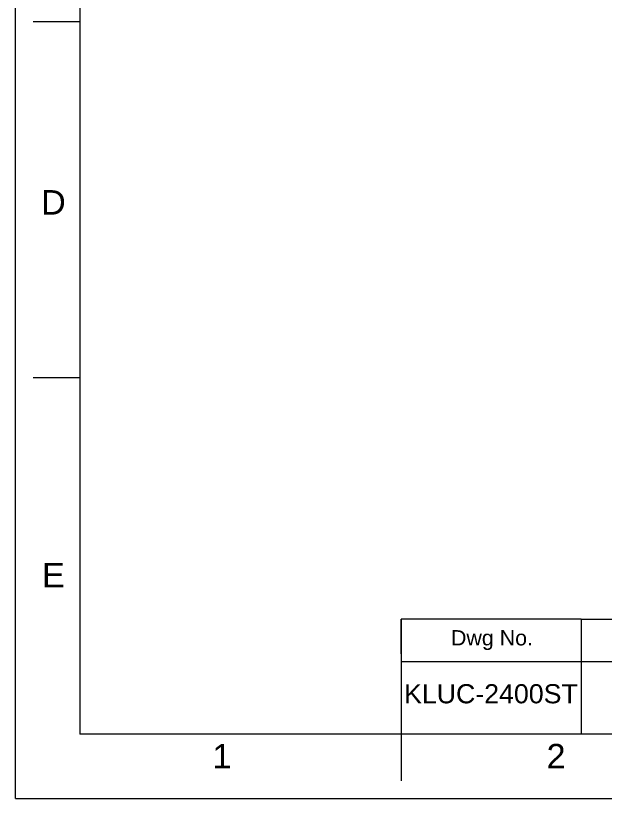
# Model space of a CAD drawing. Header units: millimetres. Extents: x 12315 to 13156, y 3748 to 4343.
# Drawn here: x 12314.7 to 12498.1, y 3748.5 to 3992.3 of the extents above; entities that cross this region are included whole.
import ezdxf

# ---------------------------------------------------------------- set-up
doc = ezdxf.new("R2010")
doc.units = ezdxf.units.MM
doc.layers.add('FORM', color=7, linetype='Continuous', lineweight=13)
doc.layers.add('TEXT', color=2, linetype='Continuous')
doc.styles.add('Arial Unicode MS', font='ARIALUNI.TTF')
doc.styles.get("Standard").update_dxf_attribs({"font": 'arial.ttf'})

msp = doc.modelspace()

# ---------------------------------------------------------------- linework, layer by layer
at = {"layer": 'FORM', "color": 7, "linetype": 'Continuous'}
for p, q in [((12314.69, 3748.45), (12314.69, 4343.16)), ((12334.71, 4323.13), (12334.71, 3768.48)), ((12334.71, 3990.34), (12320.16, 3990.34)), ((12334.71, 3879.41), (12320.16, 3879.41)), ((12490.85, 3804.23), (12434.83, 3804.23)), ((12434.83, 3804.23), (12434.83, 3768.48)), ((12434.83, 3793.5), (12434.83, 3804.23)), ((13135.66, 3768.48), (12334.71, 3768.48)), ((12434.83, 3768.48), (12434.83, 3753.92)), ((12314.69, 3748.45), (13155.69, 3748.45))]:
    msp.add_line(p, q, dxfattribs=at)
at = {"layer": 'FORM'}
for p, q in [((12490.85, 3804.23), (13135.66, 3804.23)), ((12490.85, 3804.23), (12490.85, 3768.48)), ((12434.83, 3791.12), (12992.63, 3791.12))]:
    msp.add_line(p, q, dxfattribs=at)

# ---------------------------------------------------------------- texts
at = {"layer": 'FORM', "char_height": 7.63, "attachment_point": 5}
for s, width, insert in [('D', 10.0119, (12326.45, 3934.1)), ('E', 10.0119, (12326.45, 3817.99)), ('1', 50.0595, (12378.99, 3761.59)), ('2', 50.0595, (12483.07, 3761.59))]:
    msp.add_mtext_dynamic_manual_height_columns(s, width=width, gutter_width=12.51, heights=[0], dxfattribs=dict(at, insert=insert))
at = {"layer": 'TEXT', "insert": (12463.1, 3797.74), "char_height": 4.768, "attachment_point": 5}
msp.add_mtext_dynamic_manual_height_columns('Dwg No.', width=56.019, gutter_width=29.8, heights=[0], dxfattribs=at)
at = {"layer": 'TEXT', "insert": (12462.77, 3780.99), "char_height": 5.9595, "attachment_point": 5, "style": 'Arial Unicode MS'}
msp.add_mtext_dynamic_manual_height_columns('KLUC-2400ST', width=56.019, gutter_width=29.8, heights=[0], dxfattribs=at)

doc.saveas('drawing.dxf')
